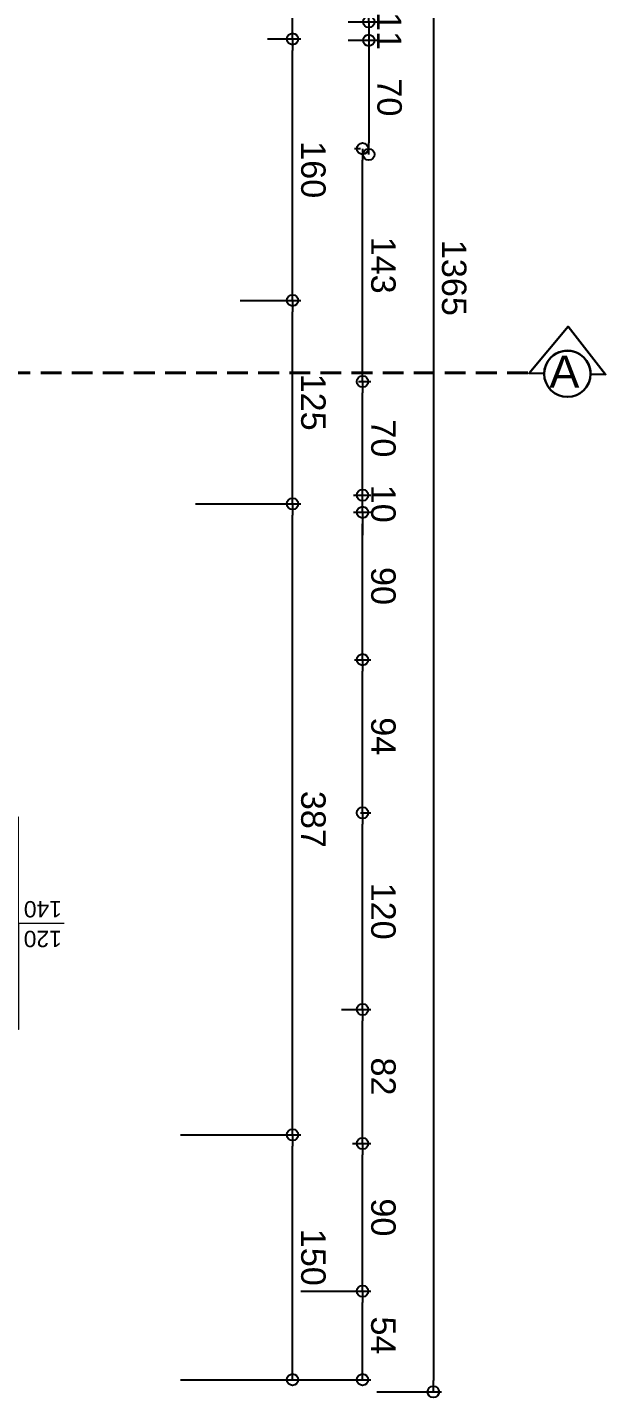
# Model space of a CAD drawing. Header units: millimetres. Extents: x 768 to 14077, y 324 to 18132.
# Drawn here: x 4655 to 5010, y 16509 to 17348 of the extents above; entities that cross this region are included whole.
import ezdxf

# ---------------------------------------------------------------- set-up
doc = ezdxf.new("R2010")
doc.units = ezdxf.units.MM
doc.linetypes.add('HIDDEN', pattern=[9.525, 6.35, -3.175])
doc.linetypes.add('HIDDENX2', pattern=[19.05, 12.7, -6.35])
doc.layers.add('SANAL', color=11, linetype='HIDDEN')
for name, color, linetype, lineweight in [('SEM_DUVAR1', 136, 'Continuous', 40), ('SEM_KESİK1', 254, 'HIDDENX2', 40), ('SEM_PENCERE', 133, 'Continuous', 13), ('SEM_TEFRIS', 225, 'Continuous', 9)]:
    doc.layers.add(name, color=color, linetype=linetype, lineweight=lineweight)
doc.styles.add('SEM_YAZI', font='arial.ttf')
doc.styles.get("Standard").update_dxf_attribs({"font": 'arial.ttf'})
doc.dimstyles.new('1-50-2', dxfattribs={"dimtxt": 15, "dimasz": 7, "dimexe": 5, "dimexo": 5, "dimgap": 5, "dimtad": 1, "dimdec": 0, "dimtxsty": 'Standard', "dimblk": 'ORIGIN', "dimcen": 5, "dimdle": 7, "dimclrd": 256, "dimclre": 256, "dimclrt": 256, "dimadec": 0, "dimazin": 0, "dimtfac": 1, "dimtdec": 0, "dimtix": 1, "dimtmove": 0, "dimatfit": 3, "dimldrblk": 'ORIGIN', "dimfxl": 1, "dimlwd": -1, "dimlwe": -1, "dimarcsym": 0})

# ---------------------------------------------------------------- blocks, each defined once
blk = doc.blocks.new('_Origin')
at = {"color": 0, "linetype": 'ByBlock', "lineweight": -2}
blk.add_line((0, 0), (-1, 0), dxfattribs=at)
blk.add_circle((0, 0), 0.5, dxfattribs=at)
blk = doc.blocks.new('*D82')
at = {"transparency": 16777216}
for p, q in [((5051.21, 2146.31), (4977.47, 2146.31)), ((4982.47, 2139.31), (4982.47, 2003.31)), ((5051.21, 1996.31), (4977.47, 1996.31))]:
    blk.add_line(p, q, dxfattribs=at)
at = {"layer": 'Defpoints', "color": 0, "transparency": 16777216}
for p in [(5056.21, 2146.31), (4982.47, 1996.31), (5056.21, 1996.31)]:
    blk.add_point(p, dxfattribs=at)
at = {"transparency": 16777216, "xscale": 7, "yscale": 7, "zscale": 7}
for p, rotation in [((4982.47, 2146.31), 90), ((4982.47, 1996.31), 270)]:
    blk.add_blockref('_Origin', p, dxfattribs=dict(at, rotation=rotation))
at = {"transparency": 16777216, "insert": (4969.81, 2071.31), "char_height": 15, "attachment_point": 5, "rotation": 90}
blk.add_mtext('150', dxfattribs=at)
blk = doc.blocks.new('*D83')
at = {"transparency": 16777216}
for p, q in [((5051.21, 1996.31), (4977.47, 1996.31)), ((4982.47, 1989.31), (4982.47, 1616.78)), ((5041.89, 1609.78), (4977.47, 1609.78))]:
    blk.add_line(p, q, dxfattribs=at)
at = {"layer": 'Defpoints', "color": 0, "transparency": 16777216}
for p in [(5056.21, 1996.31), (4982.47, 1609.78), (5046.89, 1609.78)]:
    blk.add_point(p, dxfattribs=at)
at = {"transparency": 16777216, "xscale": 7, "yscale": 7, "zscale": 7}
for p, rotation in [((4982.47, 1996.31), 90), ((4982.47, 1609.78), 270)]:
    blk.add_blockref('_Origin', p, dxfattribs=dict(at, rotation=rotation))
at = {"transparency": 16777216, "insert": (4969.81, 1803.04), "char_height": 15, "attachment_point": 5, "rotation": 90}
blk.add_mtext('387', dxfattribs=at)
blk = doc.blocks.new('*D84')
at = {"transparency": 16777216}
for p, q in [((5041.89, 1609.78), (4977.47, 1609.78)), ((4982.47, 1602.78), (4982.47, 1492.13)), ((5014.64, 1485.13), (4977.47, 1485.13))]:
    blk.add_line(p, q, dxfattribs=at)
at = {"layer": 'Defpoints', "color": 0, "transparency": 16777216}
for p in [(5046.89, 1609.78), (4982.47, 1485.13), (5019.64, 1485.13)]:
    blk.add_point(p, dxfattribs=at)
at = {"transparency": 16777216, "xscale": 7, "yscale": 7, "zscale": 7}
for p, rotation in [((4982.47, 1609.78), 90), ((4982.47, 1485.13), 270)]:
    blk.add_blockref('_Origin', p, dxfattribs=dict(at, rotation=rotation))
at = {"transparency": 16777216, "insert": (4969.81, 1547.45), "char_height": 15, "attachment_point": 5, "rotation": 90}
blk.add_mtext('125', dxfattribs=at)
blk = doc.blocks.new('*D85')
at = {"transparency": 16777216}
for p, q in [((5014.64, 1485.13), (4977.47, 1485.13)), ((4982.47, 1478.13), (4982.47, 1332)), ((4997.78, 1325), (4977.47, 1325))]:
    blk.add_line(p, q, dxfattribs=at)
at = {"layer": 'Defpoints', "color": 0, "transparency": 16777216}
for p in [(5019.64, 1485.13), (4982.47, 1325), (5002.78, 1325)]:
    blk.add_point(p, dxfattribs=at)
at = {"transparency": 16777216, "xscale": 7, "yscale": 7, "zscale": 7}
for p, rotation in [((4982.47, 1485.13), 90), ((4982.47, 1325), 270)]:
    blk.add_blockref('_Origin', p, dxfattribs=dict(at, rotation=rotation))
at = {"transparency": 16777216, "insert": (4969.81, 1405.07), "char_height": 15, "attachment_point": 5, "rotation": 90}
blk.add_mtext('160', dxfattribs=at)
blk = doc.blocks.new('*D86')
at = {"transparency": 16777216}
for p, q in [((4997.78, 1325), (4977.47, 1325)), ((4982.47, 1318), (4982.47, 945.49)), ((5039.73, 938.49), (4977.47, 938.49))]:
    blk.add_line(p, q, dxfattribs=at)
at = {"layer": 'Defpoints', "color": 0, "transparency": 16777216}
for p in [(5002.78, 1325), (4982.47, 938.49), (5044.73, 938.49)]:
    blk.add_point(p, dxfattribs=at)
at = {"transparency": 16777216, "xscale": 7, "yscale": 7, "zscale": 7}
for p, rotation in [((4982.47, 1325), 90), ((4982.47, 938.49), 270)]:
    blk.add_blockref('_Origin', p, dxfattribs=dict(at, rotation=rotation))
at = {"transparency": 16777216, "insert": (4969.81, 1131.75), "char_height": 15, "attachment_point": 5, "rotation": 90}
blk.add_mtext('387', dxfattribs=at)
blk = doc.blocks.new('*D93')
at = {"transparency": 16777216}
for p, q in [((4948.35, 1314.46), (4930.79, 1314.46)), ((4935.79, 1231.53), (4935.79, 1307.46)), ((4947.63, 1224.53), (4930.79, 1224.53))]:
    blk.add_line(p, q, dxfattribs=at)
at = {"layer": 'Defpoints', "color": 0, "transparency": 16777216}
for p in [(4935.79, 1314.46), (4953.35, 1314.46), (4952.63, 1224.53)]:
    blk.add_point(p, dxfattribs=at)
at = {"transparency": 16777216, "xscale": 7, "yscale": 7, "zscale": 7}
for p, rotation in [((4935.79, 1314.46), 90), ((4935.79, 1224.53), 270)]:
    blk.add_blockref('_Origin', p, dxfattribs=dict(at, rotation=rotation))
at = {"transparency": 16777216, "insert": (4923.13, 1269.5), "char_height": 15, "attachment_point": 5, "rotation": 90}
blk.add_mtext('90', dxfattribs=at)
blk = doc.blocks.new('*D94')
at = {"transparency": 16777216}
for p, q in [((4935.79, 1332.81), (4935.79, 1339.81)), ((4948.35, 1325.81), (4930.79, 1325.81)), ((4935.79, 1314.46), (4935.79, 1325.81)), ((4948.35, 1314.46), (4930.79, 1314.46)), ((4935.79, 1307.46), (4935.79, 1300.46))]:
    blk.add_line(p, q, dxfattribs=at)
at = {"layer": 'Defpoints', "color": 0, "transparency": 16777216}
for p in [(4935.79, 1325.81), (4953.35, 1325.81), (4953.35, 1314.46)]:
    blk.add_point(p, dxfattribs=at)
at = {"transparency": 16777216, "xscale": 7, "yscale": 7, "zscale": 7}
for p, rotation in [((4935.79, 1325.81), 270), ((4935.79, 1314.46), 90)]:
    blk.add_blockref('_Origin', p, dxfattribs=dict(at, rotation=rotation))
at = {"transparency": 16777216, "insert": (4923.26, 1320.14), "char_height": 15, "attachment_point": 5, "rotation": 90}
blk.add_mtext('11', dxfattribs=at)
blk = doc.blocks.new('*D95')
at = {"transparency": 16777216}
for p, q in [((4935.79, 1332.81), (4935.79, 1388.71)), ((4948.35, 1325.81), (4930.79, 1325.81))]:
    blk.add_line(p, q, dxfattribs=at)
at = {"layer": 'Defpoints', "color": 0, "transparency": 16777216}
for p in [(4935.79, 1395.71), (4935.79, 1395.71), (4953.35, 1325.81)]:
    blk.add_point(p, dxfattribs=at)
at = {"transparency": 16777216, "xscale": 7, "yscale": 7, "zscale": 7}
for p, rotation in [((4935.79, 1395.71), 90), ((4935.79, 1325.81), 270)]:
    blk.add_blockref('_Origin', p, dxfattribs=dict(at, rotation=rotation))
at = {"transparency": 16777216, "insert": (4923.13, 1360.76), "char_height": 15, "attachment_point": 5, "rotation": 90}
blk.add_mtext('70', dxfattribs=at)
blk = doc.blocks.new('*D96')
at = {"transparency": 16777216}
for p, q in [((4977.47, 2146.31), (4934.57, 2146.31)), ((4939.57, 2139.31), (4939.57, 2099.11)), ((4977.47, 2092.11), (4934.57, 2092.11))]:
    blk.add_line(p, q, dxfattribs=at)
at = {"layer": 'Defpoints', "color": 0, "transparency": 16777216}
for p in [(4982.47, 2146.31), (4939.57, 2092.11), (4982.47, 2092.11)]:
    blk.add_point(p, dxfattribs=at)
at = {"transparency": 16777216, "xscale": 7, "yscale": 7, "zscale": 7}
for p, rotation in [((4939.57, 2146.31), 90), ((4939.57, 2092.11), 270)]:
    blk.add_blockref('_Origin', p, dxfattribs=dict(at, rotation=rotation))
at = {"transparency": 16777216, "insert": (4926.94, 2119.21), "char_height": 15, "attachment_point": 5, "rotation": 90}
blk.add_mtext('54', dxfattribs=at)
blk = doc.blocks.new('*D97')
at = {"transparency": 16777216}
for p, q in [((4977.47, 2092.11), (4934.57, 2092.11)), ((4939.57, 2085.11), (4939.57, 2008.65)), ((4945.68, 2001.65), (4934.57, 2001.65))]:
    blk.add_line(p, q, dxfattribs=at)
at = {"layer": 'Defpoints', "color": 0, "transparency": 16777216}
for p in [(4982.47, 2092.11), (4939.57, 2001.65), (4950.68, 2001.65)]:
    blk.add_point(p, dxfattribs=at)
at = {"transparency": 16777216, "xscale": 7, "yscale": 7, "zscale": 7}
for p, rotation in [((4939.57, 2092.11), 90), ((4939.57, 2001.65), 270)]:
    blk.add_blockref('_Origin', p, dxfattribs=dict(at, rotation=rotation))
at = {"transparency": 16777216, "insert": (4926.91, 2046.88), "char_height": 15, "attachment_point": 5, "rotation": 90}
blk.add_mtext('90', dxfattribs=at)
blk = doc.blocks.new('*D98')
at = {"transparency": 16777216}
for p, q in [((4945.68, 2001.65), (4934.57, 2001.65)), ((4939.57, 1994.65), (4939.57, 1926.49)), ((4952.52, 1919.49), (4934.57, 1919.49))]:
    blk.add_line(p, q, dxfattribs=at)
at = {"layer": 'Defpoints', "color": 0, "transparency": 16777216}
for p in [(4950.68, 2001.65), (4939.57, 1919.49), (4957.52, 1919.49)]:
    blk.add_point(p, dxfattribs=at)
at = {"transparency": 16777216, "xscale": 7, "yscale": 7, "zscale": 7}
for p, rotation in [((4939.57, 2001.65), 90), ((4939.57, 1919.49), 270)]:
    blk.add_blockref('_Origin', p, dxfattribs=dict(at, rotation=rotation))
at = {"transparency": 16777216, "insert": (4926.91, 1960.57), "char_height": 15, "attachment_point": 5, "rotation": 90}
blk.add_mtext('82', dxfattribs=at)
blk = doc.blocks.new('*D99')
at = {"transparency": 16777216}
for p, q in [((4952.52, 1919.49), (4934.57, 1919.49)), ((4939.57, 1912.49), (4939.57, 1806.05)), ((4940.79, 1799.05), (4934.57, 1799.05))]:
    blk.add_line(p, q, dxfattribs=at)
at = {"layer": 'Defpoints', "color": 0, "transparency": 16777216}
for p in [(4957.52, 1919.49), (4939.57, 1799.05), (4945.79, 1799.05)]:
    blk.add_point(p, dxfattribs=at)
at = {"transparency": 16777216, "xscale": 7, "yscale": 7, "zscale": 7}
for p, rotation in [((4939.57, 1919.49), 90), ((4939.57, 1799.05), 270)]:
    blk.add_blockref('_Origin', p, dxfattribs=dict(at, rotation=rotation))
at = {"transparency": 16777216, "insert": (4926.91, 1859.27), "char_height": 15, "attachment_point": 5, "rotation": 90}
blk.add_mtext('120', dxfattribs=at)
blk = doc.blocks.new('*D100')
at = {"transparency": 16777216}
for p, q in [((4940.79, 1799.05), (4934.57, 1799.05)), ((4939.57, 1792.05), (4939.57, 1712.24)), ((4944.49, 1705.24), (4934.57, 1705.24))]:
    blk.add_line(p, q, dxfattribs=at)
at = {"layer": 'Defpoints', "color": 0, "transparency": 16777216}
for p in [(4945.79, 1799.05), (4939.57, 1705.24), (4949.49, 1705.24)]:
    blk.add_point(p, dxfattribs=at)
at = {"transparency": 16777216, "xscale": 7, "yscale": 7, "zscale": 7}
for p, rotation in [((4939.57, 1799.05), 90), ((4939.57, 1705.24), 270)]:
    blk.add_blockref('_Origin', p, dxfattribs=dict(at, rotation=rotation))
at = {"transparency": 16777216, "insert": (4926.91, 1752.14), "char_height": 15, "attachment_point": 5, "rotation": 90}
blk.add_mtext('94', dxfattribs=at)
blk = doc.blocks.new('*D101')
at = {"transparency": 16777216}
for p, q in [((4944.49, 1705.24), (4934.57, 1705.24)), ((4939.57, 1698.24), (4939.57, 1621.94)), ((4945.09, 1614.94), (4934.57, 1614.94))]:
    blk.add_line(p, q, dxfattribs=at)
at = {"layer": 'Defpoints', "color": 0, "transparency": 16777216}
for p in [(4949.49, 1705.24), (4939.57, 1614.94), (4950.09, 1614.94)]:
    blk.add_point(p, dxfattribs=at)
at = {"transparency": 16777216, "xscale": 7, "yscale": 7, "zscale": 7}
for p, rotation in [((4939.57, 1705.24), 90), ((4939.57, 1614.94), 270)]:
    blk.add_blockref('_Origin', p, dxfattribs=dict(at, rotation=rotation))
at = {"transparency": 16777216, "insert": (4926.91, 1660.09), "char_height": 15, "attachment_point": 5, "rotation": 90}
blk.add_mtext('90', dxfattribs=at)
blk = doc.blocks.new('*D102')
at = {"transparency": 16777216}
for p, q in [((4939.57, 1621.94), (4939.57, 1628.94)), ((4945.09, 1614.94), (4934.57, 1614.94)), ((4939.57, 1614.94), (4939.57, 1604.46)), ((4945.09, 1604.46), (4934.57, 1604.46)), ((4939.57, 1597.46), (4939.57, 1590.46))]:
    blk.add_line(p, q, dxfattribs=at)
at = {"layer": 'Defpoints', "color": 0, "transparency": 16777216}
for p in [(4950.09, 1614.94), (4939.57, 1604.46), (4950.09, 1604.46)]:
    blk.add_point(p, dxfattribs=at)
at = {"transparency": 16777216, "xscale": 7, "yscale": 7, "zscale": 7}
for p, rotation in [((4939.57, 1614.94), 270), ((4939.57, 1604.46), 90)]:
    blk.add_blockref('_Origin', p, dxfattribs=dict(at, rotation=rotation))
at = {"transparency": 16777216, "insert": (4926.91, 1609.7), "char_height": 15, "attachment_point": 5, "rotation": 90}
blk.add_mtext('10', dxfattribs=at)
blk = doc.blocks.new('*D103')
at = {"transparency": 16777216}
for p, q in [((4945.09, 1604.46), (4934.57, 1604.46)), ((4939.57, 1597.46), (4939.57, 1541.86)), ((4942, 1534.86), (4934.57, 1534.86))]:
    blk.add_line(p, q, dxfattribs=at)
at = {"layer": 'Defpoints', "color": 0, "transparency": 16777216}
for p in [(4950.09, 1604.46), (4939.57, 1534.86), (4947, 1534.86)]:
    blk.add_point(p, dxfattribs=at)
at = {"transparency": 16777216, "xscale": 7, "yscale": 7, "zscale": 7}
for p, rotation in [((4939.57, 1604.46), 90), ((4939.57, 1534.86), 270)]:
    blk.add_blockref('_Origin', p, dxfattribs=dict(at, rotation=rotation))
at = {"transparency": 16777216, "insert": (4926.91, 1569.66), "char_height": 15, "attachment_point": 5, "rotation": 90}
blk.add_mtext('70', dxfattribs=at)
blk = doc.blocks.new('*D104')
at = {"transparency": 16777216}
for p, q in [((4942, 1534.86), (4934.57, 1534.86)), ((4939.57, 1527.86), (4939.57, 1399.21)), ((4940.79, 1392.21), (4944.57, 1392.21))]:
    blk.add_line(p, q, dxfattribs=at)
at = {"layer": 'Defpoints', "color": 0, "transparency": 16777216}
for p in [(4947, 1534.86), (4935.79, 1392.21), (4939.57, 1392.21)]:
    blk.add_point(p, dxfattribs=at)
at = {"transparency": 16777216, "xscale": 7, "yscale": 7, "zscale": 7}
for p, rotation in [((4939.57, 1534.86), 90), ((4939.57, 1392.21), 270)]:
    blk.add_blockref('_Origin', p, dxfattribs=dict(at, rotation=rotation))
at = {"transparency": 16777216, "insert": (4926.91, 1463.54), "char_height": 15, "attachment_point": 5, "rotation": 90}
blk.add_mtext('143', dxfattribs=at)
blk = doc.blocks.new('*D105')
at = {"transparency": 16777216}
for p, q in [((4930.79, 2153.78), (4891.21, 2153.78)), ((4896.21, 795.89), (4896.21, 2146.78)), ((4930.79, 788.89), (4891.21, 788.89))]:
    blk.add_line(p, q, dxfattribs=at)
at = {"layer": 'Defpoints', "color": 0, "transparency": 16777216}
for p in [(4896.21, 2153.78), (4935.79, 2153.78), (4935.79, 788.89)]:
    blk.add_point(p, dxfattribs=at)
at = {"transparency": 16777216, "xscale": 7, "yscale": 7, "zscale": 7}
for p, rotation in [((4896.21, 2153.78), 90), ((4896.21, 788.89), 270)]:
    blk.add_blockref('_Origin', p, dxfattribs=dict(at, rotation=rotation))
at = {"transparency": 16777216, "insert": (4883.54, 1471.33), "char_height": 15, "attachment_point": 5, "rotation": 90}
blk.add_mtext('1365', dxfattribs=at)
blk = doc.blocks.new('VA')
at = {"layer": 'SANAL'}
for p, q in [((21735.95, 8968.79), (21615.95, 8968.81)), ((21735.95, 8953.79), (21615.95, 8953.81))]:
    blk.add_line(p, q, dxfattribs=at)
at = {"layer": 'SEM_DUVAR1'}
for p, q in [((21615.95, 8953.81), (21615.95, 8968.81)), ((21615.95, 8953.81), (21615.95, 8968.81)), ((21615.95, 8953.81), (21615.95, 8968.81)), ((21615.95, 8953.81), (21615.95, 8968.81)), ((21615.95, 8953.81), (21615.95, 8968.81)), ((21615.95, 8953.8), (21615.95, 8968.81)), ((21735.95, 8953.79), (21735.95, 8968.79)), ((21735.95, 8953.79), (21735.95, 8968.79)), ((21735.95, 8953.79), (21735.95, 8968.79)), ((21735.95, 8953.79), (21735.95, 8968.79)), ((21735.95, 8953.79), (21735.95, 8968.79)), ((21735.95, 8953.79), (21735.95, 8968.79)), ((21735.95, 8953.79), (21735.95, 8968.79))]:
    blk.add_line(p, q, dxfattribs=at)
blk.add_lwpolyline([(21609.1, 8968.81), (21615.95, 8968.81)], dxfattribs=at)
at = {"layer": 'SEM_PENCERE'}
for p, q in [((21610.95, 8973.81), (21610.95, 8968.81)), ((21675.83, 8973.8), (21610.95, 8973.81)), ((21675.83, 8973.8), (21740.95, 8973.79)), ((21740.95, 8973.79), (21740.95, 8968.79)), ((21615.95, 8968.81), (21610.95, 8968.81)), ((21615.95, 8968.81), (21615.95, 8962.91)), ((21615.95, 8967.39), (21618.75, 8967.38)), ((21619.25, 8966.88), (21618.75, 8967.38)), ((21619.25, 8966.88), (21619.25, 8958.38)), ((21673.81, 8966.87), (21674.31, 8967.37)), ((21673.81, 8966.87), (21673.81, 8958.37)), ((21675.71, 8967.37), (21674.31, 8967.37)), ((21675.71, 8967.37), (21675.83, 8967.37)), ((21675.95, 8967.37), (21675.83, 8967.37)), ((21675.95, 8967.37), (21677.35, 8967.37)), ((21677.85, 8966.87), (21677.35, 8967.37)), ((21677.85, 8966.87), (21677.85, 8958.37)), ((21732.65, 8966.86), (21733.15, 8967.36)), ((21732.65, 8966.86), (21732.65, 8958.36)), ((21735.95, 8967.36), (21733.15, 8967.36)), ((21735.95, 8968.79), (21735.95, 8962.89)), ((21735.95, 8968.79), (21740.95, 8968.79)), ((21615.95, 8962.91), (21616.25, 8962.91)), ((21615.95, 8962.36), (21615.95, 8953.81)), ((21616.25, 8959.86), (21615.95, 8959.86)), ((21616.25, 8962.91), (21616.25, 8959.86)), ((21619.25, 8964.38), (21620.25, 8964.38)), ((21619.25, 8962.88), (21619.25, 8964.38)), ((21620.25, 8962.88), (21619.25, 8962.88)), ((21619.25, 8958.38), (21619.95, 8958.38)), ((21623.45, 8962.88), (21619.45, 8962.88)), ((21619.45, 8962.88), (21619.45, 8958.38)), ((21619.45, 8958.38), (21623.45, 8958.38)), ((21619.95, 8958.38), (21620.45, 8957.88)), ((21620.25, 8964.38), (21620.25, 8962.88)), ((21620.45, 8957.88), (21620.45, 8955.88)), ((21621.54, 8954.38), (21620.65, 8958.38)), ((21622.95, 8959.88), (21622.95, 8960.88)), ((21622.95, 8960.88), (21623.95, 8960.88)), ((21623.95, 8959.88), (21622.95, 8959.88)), ((21623.45, 8962.88), (21669.61, 8962.87)), ((21623.95, 8962.38), (21623.45, 8962.88)), ((21623.45, 8958.38), (21623.95, 8958.88)), ((21623.45, 8958.38), (21669.61, 8958.37)), ((21623.95, 8960.88), (21623.95, 8962.38)), ((21623.95, 8960.88), (21669.11, 8960.87)), ((21623.95, 8959.88), (21669.11, 8959.87)), ((21623.95, 8958.88), (21623.95, 8959.88)), ((21669.11, 8962.37), (21669.61, 8962.87)), ((21669.11, 8960.87), (21669.11, 8962.37)), ((21670.11, 8960.87), (21669.11, 8960.87)), ((21669.11, 8958.87), (21669.11, 8959.87)), ((21669.11, 8959.87), (21670.11, 8959.87)), ((21669.61, 8958.37), (21669.11, 8958.87)), ((21669.61, 8962.87), (21673.61, 8962.87)), ((21673.61, 8958.37), (21669.61, 8958.37)), ((21670.11, 8959.87), (21670.11, 8960.87)), ((21672.4, 8958.37), (21671.51, 8954.37)), ((21673.11, 8958.37), (21672.61, 8957.87)), ((21672.61, 8957.87), (21672.61, 8955.87)), ((21673.81, 8964.37), (21672.81, 8964.37)), ((21672.81, 8964.37), (21672.81, 8962.87)), ((21672.81, 8962.87), (21673.81, 8962.87)), ((21673.81, 8958.37), (21673.11, 8958.37)), ((21673.61, 8962.87), (21673.61, 8958.37)), ((21673.81, 8962.87), (21673.81, 8964.37)), ((21677.85, 8964.37), (21678.85, 8964.37)), ((21677.85, 8962.87), (21677.85, 8964.37)), ((21678.85, 8962.87), (21677.85, 8962.87)), ((21677.85, 8958.37), (21678.55, 8958.37)), ((21678.05, 8962.87), (21678.05, 8958.37)), ((21682.05, 8962.87), (21678.05, 8962.87)), ((21678.05, 8958.37), (21682.05, 8958.37)), ((21678.55, 8958.37), (21679.05, 8957.87)), ((21678.85, 8964.37), (21678.85, 8962.87)), ((21679.05, 8957.87), (21679.05, 8955.87)), ((21679.25, 8958.37), (21680.14, 8954.37)), ((21681.55, 8959.87), (21681.55, 8960.87)), ((21681.55, 8960.87), (21682.55, 8960.87)), ((21682.55, 8959.87), (21681.55, 8959.87)), ((21728.45, 8962.86), (21682.05, 8962.87)), ((21682.55, 8962.37), (21682.05, 8962.87)), ((21682.05, 8958.37), (21682.55, 8958.87)), ((21728.45, 8958.36), (21682.05, 8958.37)), ((21682.55, 8960.87), (21682.55, 8962.37)), ((21727.95, 8960.86), (21682.55, 8960.87)), ((21727.95, 8959.86), (21682.55, 8959.87)), ((21682.55, 8958.87), (21682.55, 8959.87)), ((21727.95, 8962.36), (21728.45, 8962.86)), ((21727.95, 8960.86), (21727.95, 8962.36)), ((21728.95, 8960.86), (21727.95, 8960.86)), ((21727.95, 8958.86), (21727.95, 8959.86)), ((21727.95, 8959.86), (21728.95, 8959.86)), ((21728.45, 8958.36), (21727.95, 8958.86)), ((21728.45, 8962.86), (21732.45, 8962.86)), ((21732.45, 8958.36), (21728.45, 8958.36)), ((21728.95, 8959.86), (21728.95, 8960.86)), ((21730.35, 8954.36), (21731.24, 8958.36)), ((21731.95, 8958.36), (21731.45, 8957.86)), ((21731.45, 8957.86), (21731.45, 8955.86)), ((21732.65, 8964.36), (21731.65, 8964.36)), ((21731.65, 8964.36), (21731.65, 8962.86)), ((21731.65, 8962.86), (21732.65, 8962.86)), ((21732.65, 8958.36), (21731.95, 8958.36)), ((21732.45, 8962.86), (21732.45, 8958.36)), ((21732.65, 8962.86), (21732.65, 8964.36)), ((21735.95, 8962.89), (21735.65, 8962.89)), ((21735.65, 8962.89), (21735.65, 8959.84)), ((21735.65, 8959.84), (21735.95, 8959.84)), ((21735.95, 8962.34), (21735.95, 8953.79)), ((21615.95, 8953.81), (21610.95, 8953.81)), ((21610.95, 8948.81), (21610.95, 8953.81)), ((21610.95, 8948.81), (21740.95, 8948.79)), ((21615.95, 8955.39), (21619.95, 8955.38)), ((21620.45, 8955.88), (21619.95, 8955.38)), ((21671.51, 8954.37), (21621.54, 8954.38)), ((21672.61, 8955.87), (21673.11, 8955.37)), ((21675.71, 8955.37), (21673.11, 8955.37)), ((21675.71, 8955.37), (21675.83, 8955.37)), ((21675.95, 8955.37), (21675.83, 8955.37)), ((21675.95, 8955.37), (21678.55, 8955.37)), ((21679.05, 8955.87), (21678.55, 8955.37)), ((21680.14, 8954.37), (21730.35, 8954.36)), ((21731.45, 8955.86), (21731.95, 8955.36)), ((21735.95, 8955.36), (21731.95, 8955.36)), ((21735.95, 8953.79), (21740.95, 8953.79)), ((21740.95, 8948.79), (21740.95, 8953.79))]:
    blk.add_line(p, q, dxfattribs=at)
at = {"layer": 'SEM_TEFRIS'}
blk.add_line((21675.95, 8960.62), (21675.96, 9001.83), dxfattribs=at)
for s, p in [('140', (21662.32, 9000.37)), ('120', (21680.53, 9000.3))]:
    blk.add_text(s, height=10, rotation=269.98843, dxfattribs=at).set_placement(p)
blk = doc.blocks.new('ölçü 2')
for base, p1, p2, picture, middle in [((4896.21, 2153.78), (4935.79, 788.89), (4935.79, 2153.78), '*D105', (4883.54, 1471.33)), ((4939.57, 2092.11), (4982.47, 2146.31), (4982.47, 2092.11), '*D96', (4926.94, 2119.21)), ((4982.47, 1996.31), (5056.21, 2146.31), (5056.21, 1996.31), '*D82', (4969.81, 2071.31))]:
    dim = blk.add_linear_dim(base=base, p1=p1, p2=p2, angle=90, dimstyle='1-50-2')
    dim.commit()
    dim.dimension.update_dxf_attribs({"geometry": picture, "text_midpoint": middle})
for base, p1, p2, picture, middle in [((4939.57, 2001.65), (4982.47, 2092.11), (4950.68, 2001.65), '*D97', (4926.91, 2046.88)), ((4939.57, 1919.49), (4950.68, 2001.65), (4957.52, 1919.49), '*D98', (4926.91, 1960.57)), ((4982.47, 1609.78), (5056.21, 1996.31), (5046.89, 1609.78), '*D83', (4969.81, 1803.04)), ((4939.57, 1799.05), (4957.52, 1919.49), (4945.79, 1799.05), '*D99', (4926.91, 1859.27)), ((4939.57, 1705.24), (4945.79, 1799.05), (4949.49, 1705.24), '*D100', (4926.91, 1752.14)), ((4939.57, 1614.94), (4949.49, 1705.24), (4950.09, 1614.94), '*D101', (4926.91, 1660.09)), ((4939.57, 1604.46), (4950.09, 1614.94), (4950.09, 1604.46), '*D102', (4926.91, 1609.7)), ((4982.47, 1485.13), (5046.89, 1609.78), (5019.64, 1485.13), '*D84', (4969.81, 1547.45)), ((4939.57, 1534.86), (4950.09, 1604.46), (4947, 1534.86), '*D103', (4926.91, 1569.66)), ((4939.57, 1392.21), (4947, 1534.86), (4935.79, 1392.21), '*D104', (4926.91, 1463.54)), ((4982.47, 1325), (5019.64, 1485.13), (5002.78, 1325), '*D85', (4969.81, 1405.07)), ((4935.79, 1395.71), (4953.35, 1325.81), (4935.79, 1395.71), '*D95', (4923.13, 1360.76)), ((4935.79, 1325.81), (4953.35, 1314.46), (4953.35, 1325.81), '*D94', (4923.26, 1320.14)), ((4982.47, 938.49), (5002.78, 1325), (5044.73, 938.49), '*D86', (4969.81, 1131.75)), ((4935.79, 1314.46), (4952.63, 1224.53), (4953.35, 1314.46), '*D93', (4923.13, 1269.5))]:
    dim = blk.add_linear_dim(base=base, p1=p1, p2=p2, angle=90, dimstyle='1-50-2', override={"dimtmove": 1})
    dim.commit()
    dim.dimension.update_dxf_attribs({"geometry": picture, "text_midpoint": middle})

msp = doc.modelspace()

# ---------------------------------------------------------------- linework, layer by layer
at = {"layer": 'SEM_KESİK1'}
msp.add_line((4961.86, 17136.61), (814.81, 17136.61), dxfattribs=at)
at = {"layer": 'SEM_KESİK1', "linetype": 'ByBlock', "lineweight": 30, "ltscale": 0.1}
msp.add_lwpolyline([(4971.91, 17136.16, -1.000319), (5000.29, 17135.72), (5009.54, 17135.58), (4986.55, 17164.84), (4962.66, 17136.3)], format="xyb", close=True, dxfattribs=at)
msp.add_circle((4986.1, 17135.94), 14.19, dxfattribs=at)

# ---------------------------------------------------------------- block references
at = {"rotation": 180}
msp.add_blockref('ölçü 2', (9800.2, 18666.06), dxfattribs=at)
at = {"layer": 'SEM_PENCERE', "rotation": 270.0115747294115}
msp.add_blockref('VA', (-4328.35, 38473.47), dxfattribs=at)

# ---------------------------------------------------------------- texts
at = {"layer": 'SEM_KESİK1', "linetype": 'ByBlock', "lineweight": 30, "ltscale": 0.1, "insert": (4993.5, 17127.39), "char_height": 19.78, "width": 7.9102, "attachment_point": 9, "style": 'SEM_YAZI'}
msp.add_mtext('A', dxfattribs=at)

doc.saveas('drawing.dxf')
